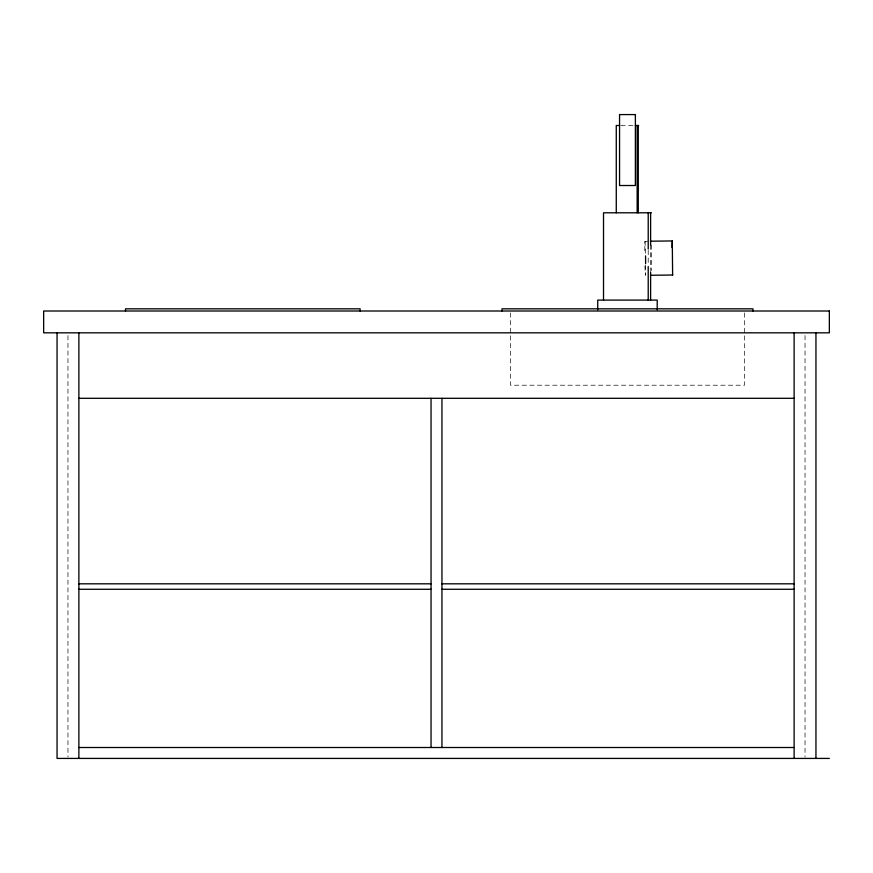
<?xml version="1.0" encoding="UTF-8"?>
<svg xmlns="http://www.w3.org/2000/svg" width="873" height="873" viewBox="0 0 873 873"><rect width="100%" height="100%" fill="white"/><g stroke="black" fill="none" stroke-linecap="round" stroke-linejoin="round"><path stroke-width="0.65" stroke-dasharray="4.37 3.27" d="M647.733 241.232L644.907 241.603L644.732 252.995M620.878 125.494L635.38 125.494M645.005 241.264L645.54 254.774M644.907 266.014L645.354 275.322L645.627 264.934M805.037 335.559L805.037 757.055M744.505 312.916L744.505 385.211L510.432 385.211L510.432 312.916M651.422 245.029L651.422 270.543M650.614 245.029L650.614 270.543M648.213 250.398L648.213 265.174M67.963 335.559L67.963 757.055"/><path stroke-width="1.31" d="M672.014 247.539L672.275 240.948L650.461 241.199M650.811 275.268L672.625 275.017L672.275 240.948M619.557 125.494L616.273 125.494L616.273 212.794M635.38 125.494L638.665 125.494M651.422 212.794L603.516 212.794L603.516 300.094M78.876 398.306L794.124 398.306M78.876 583.819L431.044 583.819M441.956 583.819L794.124 583.819M78.876 589.275L431.044 589.275M441.956 589.275L794.124 589.275M78.876 747.506L794.124 747.506M829.35 758.419L57.051 758.419L57.051 332.831M672.505 274.198L672.625 275.017M645.551 255.887L645.627 263.591M815.949 332.831L815.949 758.419M794.124 332.831L794.124 758.419M752.963 311.006L752.963 308.824L501.975 308.824L501.975 311.006M657.216 309.795L657.216 300.094L597.721 300.094L597.721 309.795M650.614 212.794L650.614 245.029M650.614 271.885L650.614 300.094M648.213 212.794L648.213 249.056M648.213 266.516L648.213 300.094M638.283 125.494L638.283 212.794M637.159 125.494L637.159 212.794M441.956 398.306L441.956 747.506M431.044 398.306L431.044 747.506M360.113 311.006L360.113 308.824L125.494 308.824L125.494 311.006M78.876 332.831L78.876 758.419M635.38 114.581L619.557 114.581L619.557 185.513L635.38 185.513L635.38 114.581M829.35 311.006L43.65 311.006L43.65 332.831L829.35 332.831L829.35 311.006"/></g></svg>
